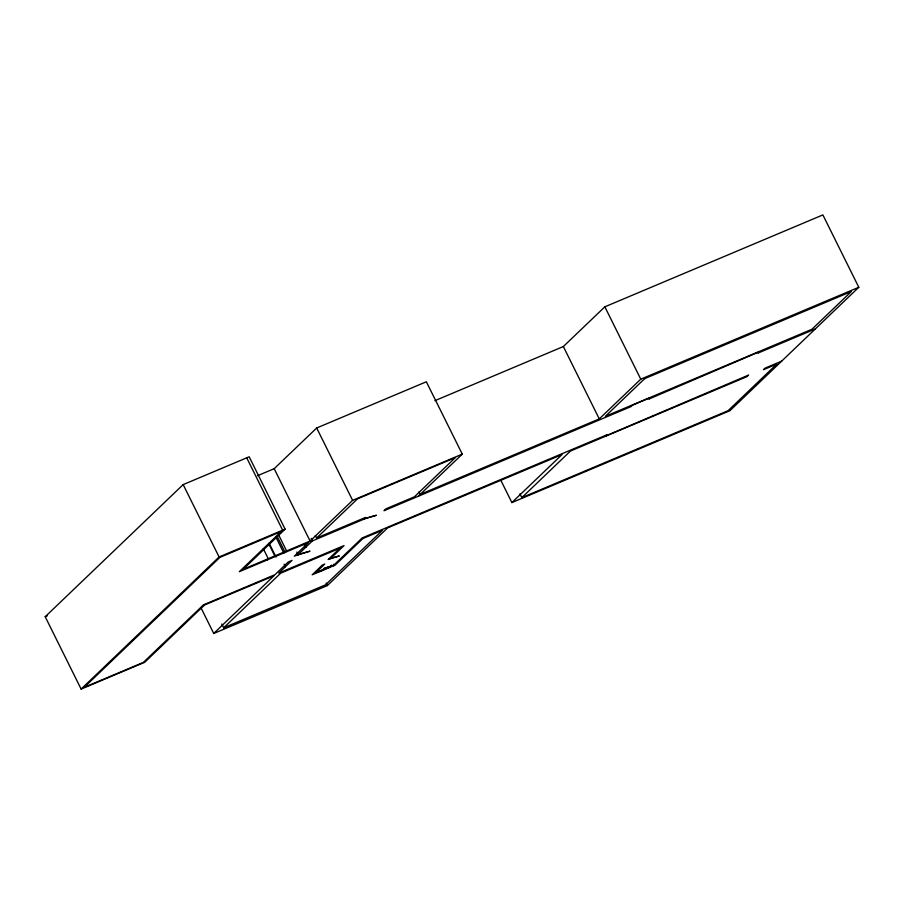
<?xml version="1.0" encoding="UTF-8"?>
<svg xmlns="http://www.w3.org/2000/svg" width="904" height="904" viewBox="0 0 904 904"><rect width="100%" height="100%" fill="white"/><g stroke="black" fill="none" stroke-linecap="round" stroke-linejoin="round"><path stroke-width="1.36" d="M201.343 608.516L213.728 633.478L273.923 575.825L204.541 604.979L144.674 662.304L81.123 689.085L45.2 616.72L183.173 484.6L249.188 456.791L285.11 529.156L243.266 569.226L310.106 541.055L352.605 500.353L462.272 454.136L426.349 381.77L316.682 427.987L274.183 468.69L257.47 475.73M81.123 689.085L219.096 556.966L285.11 529.156M266.77 560.13L268.262 558.695L263.346 548.796M221.808 624.02L223.683 627.783L280.737 573.147L339.983 548.174L328.129 559.531L330.536 558.514L344.028 545.598L278.771 573.091L292.037 560.39L288.24 561.994L274.974 574.695L203.457 604.866L143.363 662.406L84.151 687.368L219.898 557.384L281.246 531.518L239.277 571.712L308.614 542.49L294.297 556.197L298.105 554.593L312.411 540.886L363.498 519.359L365.498 517.438L316.581 538.061L315.327 535.552M316.581 538.061L357.543 498.827L455.39 457.593L414.427 496.816L386.008 508.805L384.008 510.715L630.969 406.619L632.427 405.229L650.27 397.703L648.812 399.105L759.36 351.758L757.959 353.102L815.306 328.932M319.733 571.611L320.909 570.492M329.372 567.554L330.536 566.424M331.881 565.768L320.321 571.271L331.881 565.768L331.576 565.158M332.785 566.107L362.221 537.925L607.036 434.745L605.861 435.864L748.602 375.07L746.964 376.64L570.481 451.028L521.811 497.641L519.936 493.866M434.937 400.664L563.35 346.537L604.844 306.818L822.877 214.915L858.8 287.28L729.935 410.687L511.89 502.579L500.748 480.126M418.269 496.273L462.272 454.136M213.728 633.478L327.372 585.577L387.601 527.902L562.005 454.599L511.89 502.579M419.038 491.855L420.281 494.352L599.273 418.902L640.766 379.183L858.8 287.28M331.316 566.107L323.496 568.684L331.271 566.028M45.2 616.72L47.392 615.793M781.677 361.137L765.146 368.109L763.507 369.668L776.785 364.075L728.104 410.687L521.811 497.641M223.683 627.783L325.474 584.877L382.528 530.241L362.911 538.513L335.113 565.124L312.185 574.797L322.321 565.09L324.728 564.073L315.767 572.661L333.96 564.989L333.621 564.299M604.844 306.818L640.766 379.183M563.35 346.537L599.273 418.902M316.682 427.987L352.605 500.353M311.157 538.377L312.411 540.886M274.183 468.69L310.106 541.055M326.141 583.08L327.372 585.577M304.817 544.445L306.06 546.965M304.286 544.954L305.529 547.474M296.862 552.095L298.105 554.593M246.713 457.819L282.647 530.185M278.624 534.863L286.613 550.954L285.122 552.389L277.132 536.298M275.856 537.032L283.901 553.259M284.161 564.232L285.404 566.74M269.121 543.18L275.991 557.022M268.68 543.598L274.918 556.186M183.173 484.6L219.096 556.966M644.733 378.618L605.307 416.36L811.916 329.282L851.342 291.529L644.733 378.618M298.444 554.378L297.066 555.237L309.993 551.157L298.444 554.378M365.001 518.433L363.984 519.065L376.448 515.246L365.001 518.433M330.875 558.299L330.163 558.751L339.316 555.949L330.875 558.299"/></g></svg>
